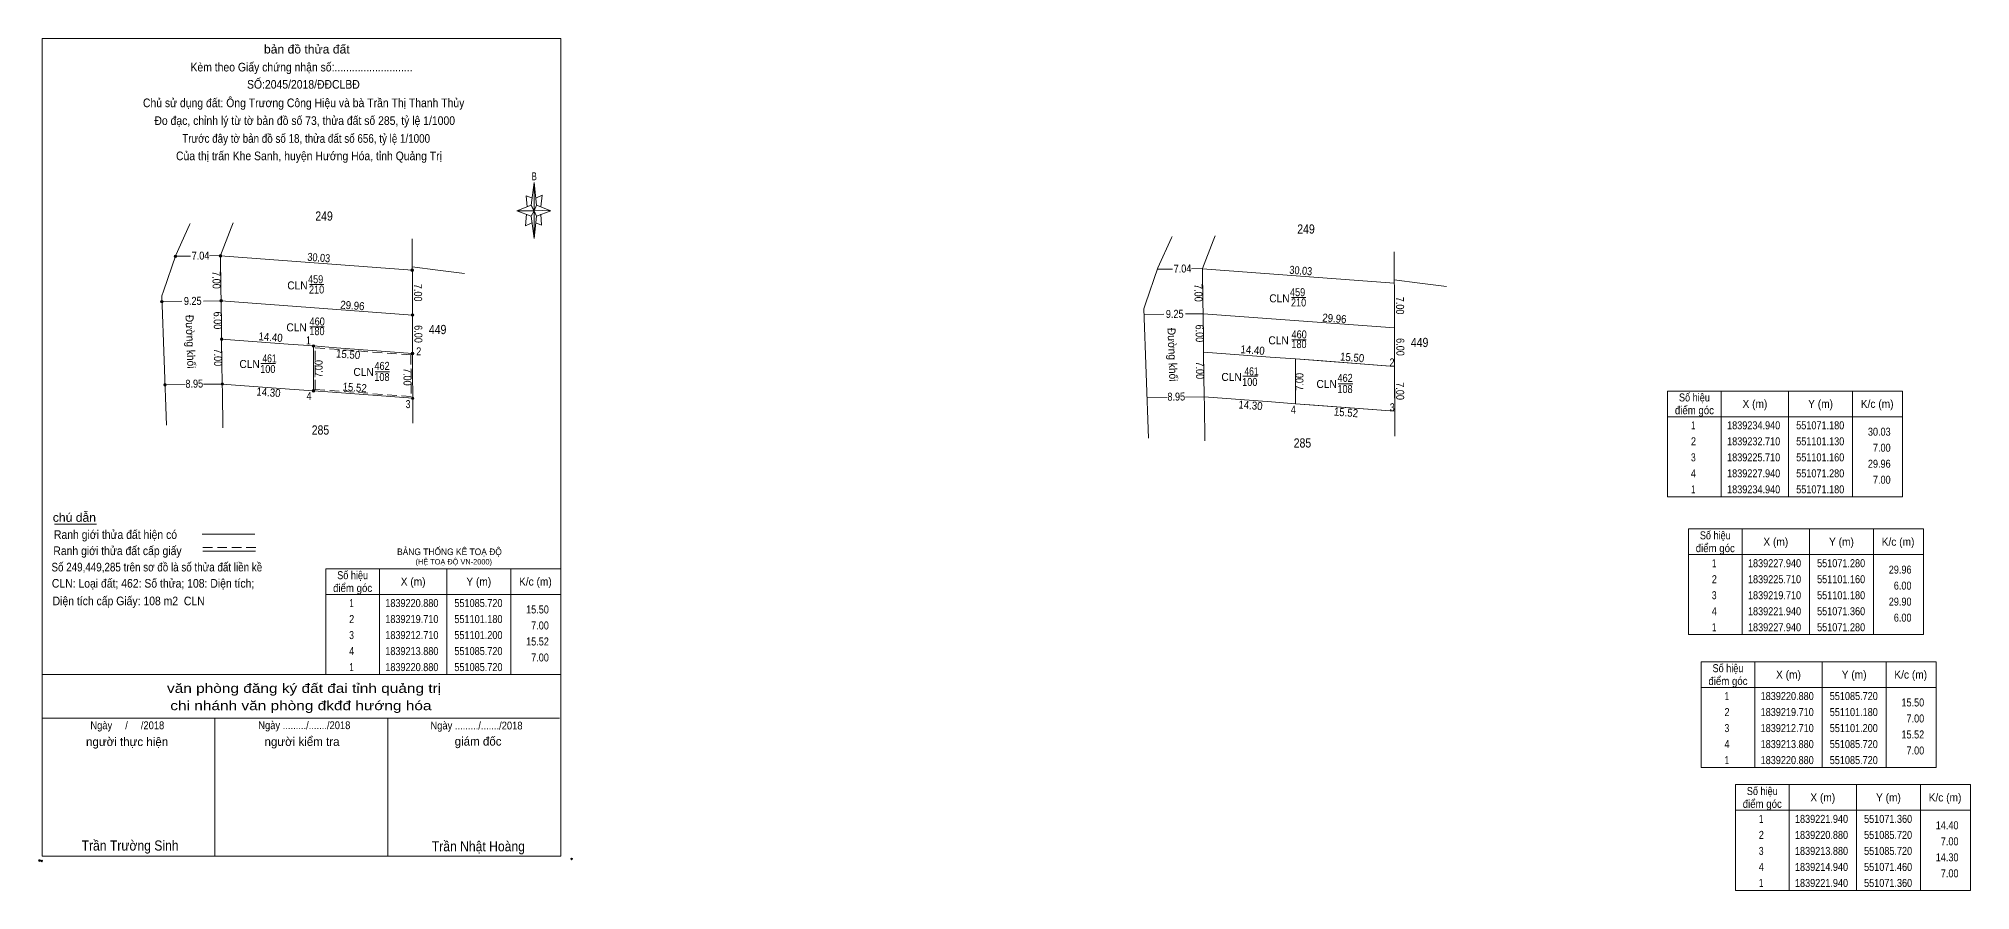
# Model space of a CAD drawing. Header units: metres. Extents: x 550382 to 551191, y 1839138 to 1839277.
# Drawn here: x 550889.4 to 551191.1, y 1839137.9 to 1839270.9 of the extents above; entities that cross this region are included whole.
import ezdxf
from ezdxf.enums import TextEntityAlignment as Align

# ---------------------------------------------------------------- set-up
doc = ezdxf.new("R2010")
doc.units = ezdxf.units.M
doc.header["$LTSCALE"] = 0.5
doc.header["$PDMODE"] = 32
doc.header["$PDSIZE"] = 0.25
doc.linetypes.add('DOTTED', pattern=[1.5, 0.3, -1.2])
doc.linetypes.add('MEDIUM_DASHED', pattern=[4.5, 3, -1.5])
for name, color, linetype, lineweight in [('1', 7, 'DOTTED', 13), ('10', 7, 'Continuous', 13), ('17', 7, 'Continuous', 13), ('23', 7, 'Continuous', 13), ('5', 7, 'Continuous', 13), ('6', 7, 'Continuous', 13), ('63', 7, 'Continuous', 13)]:
    doc.layers.add(name, color=color, linetype=linetype, lineweight=lineweight)
doc.layers.add('61', color=7, linetype='Continuous')

msp = doc.modelspace()

# ---------------------------------------------------------------- hatches: boundary and pattern name
at = {"layer": '23'}
for points in [[(550918, 1839236.96, 1), (550917.6, 1839236.96, 1)], [(550910.96, 1839236.9, 1), (550910.56, 1839236.9, 1)], [(550947.95, 1839234.73, 1), (550947.55, 1839234.73, 1)], [(550908.85, 1839229.82, 1), (550908.45, 1839229.82, 1)], [(550918.1, 1839229.96, 1), (550917.7, 1839229.96, 1)], [(550947.98, 1839227.73, 1), (550947.58, 1839227.73, 1)], [(550918.18, 1839223.96, 1), (550917.78, 1839223.96, 1)], [(550932.54, 1839222.9, 1), (550932.14, 1839222.9, 1)], [(550948, 1839221.73, 1), (550947.6, 1839221.73, 1)], [(550909.33, 1839216.84, 1), (550908.93, 1839216.84, 1)], [(550918.28, 1839216.96, 1), (550917.88, 1839216.96, 1)], [(550932.54, 1839215.9, 1), (550932.14, 1839215.9, 1)], [(550948.02, 1839214.73, 1), (550947.62, 1839214.73, 1)]]:
    msp.add_hatch(color=256, dxfattribs=at).paths.add_polyline_path(points)

# ---------------------------------------------------------------- linework, layer by layer
at = {"layer": '1', "linetype": 'Continuous'}
msp.add_lwpolyline([(551085.72, 1839220.88), (551101.18, 1839219.71), (551101.2, 1839212.71), (551085.72, 1839213.88)], close=True, dxfattribs=at)
at = {"layer": '10'}
for p, q in [((550947.73, 1839239.34), (550947.73, 1839239.62)), ((550947.77, 1839229.7), (550947.73, 1839239.34)), ((551101.11, 1839237.32), (551101.11, 1839237.6)), ((551101.15, 1839227.68), (551101.11, 1839237.32)), ((550910.76, 1839236.9), (550913.14, 1839236.93)), ((550916.06, 1839236.98), (550917.8, 1839237)), ((550917.8, 1839236.96), (550947.75, 1839234.73)), ((551064.14, 1839234.88), (551066.52, 1839234.91)), ((551069.44, 1839234.96), (551071.18, 1839234.98)), ((551071.18, 1839234.94), (551101.13, 1839232.71)), ((550908.65, 1839229.82), (550911.78, 1839229.87)), ((550915.15, 1839229.92), (550917.9, 1839229.96)), ((550917.9, 1839229.96), (550947.78, 1839227.73)), ((550947.78, 1839227.73), (550947.77, 1839229.7)), ((550947.78, 1839227.73), (550947.79, 1839223.64)), ((551062.03, 1839227.8), (551065.16, 1839227.85)), ((551068.53, 1839227.9), (551071.28, 1839227.94)), ((551071.28, 1839227.94), (551101.16, 1839225.71)), ((551101.16, 1839225.71), (551101.15, 1839227.68)), ((551101.16, 1839225.71), (551101.17, 1839221.62)), ((550932.34, 1839222.9), (550932.34, 1839218.2)), ((550932.34, 1839222.9), (550935.93, 1839222.63)), ((550935.93, 1839222.63), (550947.8, 1839221.73)), ((551085.72, 1839220.88), (551085.72, 1839216.18)), ((551085.72, 1839220.88), (551089.31, 1839220.61)), ((551089.31, 1839220.61), (551101.18, 1839219.71)), ((550909.13, 1839216.84), (550912.27, 1839216.88)), ((550915.15, 1839216.92), (550918.08, 1839216.96)), ((550932.34, 1839218.2), (550932.34, 1839215.9)), ((551085.72, 1839216.18), (551085.72, 1839213.88)), ((550932.34, 1839215.9), (550935.32, 1839215.67)), ((550935.32, 1839215.67), (550947.82, 1839214.73)), ((551062.51, 1839214.82), (551065.65, 1839214.86)), ((551068.53, 1839214.9), (551071.46, 1839214.94)), ((551085.72, 1839213.88), (551088.7, 1839213.65)), ((551088.7, 1839213.65), (551101.2, 1839212.71))]:
    msp.add_line(p, q, dxfattribs=at)
for points in [[(550917.98, 1839223.96), (550928.38, 1839223.19), (550932.34, 1839222.9)], [(550947.79, 1839223.64), (550947.79, 1839222.84), (550947.8, 1839221.73)], [(550947.82, 1839214.73), (550947.81, 1839218.7), (550947.8, 1839221.73)], [(551071.36, 1839221.94), (551081.76, 1839221.17), (551085.72, 1839220.88)], [(551101.17, 1839221.62), (551101.17, 1839220.82), (551101.18, 1839219.71)], [(551101.2, 1839212.71), (551101.19, 1839216.68), (551101.18, 1839219.71)], [(550918.08, 1839216.96), (550928.57, 1839216.18), (550932.34, 1839215.9)], [(551071.46, 1839214.94), (551081.95, 1839214.16), (551085.72, 1839213.88)]]:
    msp.add_lwpolyline(points, dxfattribs=at)
at = {"layer": '17'}
msp.add_line((550891.89, 1839195.08), (550898.41, 1839195.08), dxfattribs=at)
at = {"layer": '23'}
for p, q in [((550917.8, 1839237), (550919.48, 1839241.35)), ((550919.48, 1839241.35), (550919.77, 1839242.11)), ((551071.18, 1839234.98), (551072.86, 1839239.33)), ((551072.86, 1839239.33), (551073.15, 1839240.09)), ((550910.83, 1839237.1), (550908.89, 1839231.48)), ((551064.21, 1839235.08), (551062.27, 1839229.46)), ((550908.89, 1839231.48), (550908.62, 1839230.71)), ((550909.36, 1839210.51), (550908.62, 1839230.71)), ((551062.27, 1839229.46), (551062, 1839228.69)), ((551062.74, 1839208.49), (551062, 1839228.69)), ((550917.96, 1839225.69), (550917.98, 1839223.96)), ((550917.98, 1839223.96), (550918.03, 1839220.28)), ((551071.34, 1839223.67), (551071.36, 1839221.94)), ((550918.03, 1839220.28), (550918.08, 1839216.96)), ((551071.36, 1839221.94), (551071.41, 1839218.26)), ((550918.08, 1839216.96), (550918.1, 1839215.71)), ((551071.41, 1839218.26), (551071.46, 1839214.94)), ((550918.1, 1839215.71), (550918.19, 1839210.12)), ((551071.46, 1839214.94), (551071.48, 1839213.69)), ((551071.48, 1839213.69), (551071.57, 1839208.1))]:
    msp.add_line(p, q, dxfattribs=at)
for points in [[(550913.06, 1839242.02), (550912.97, 1839241.82), (550910.83, 1839237.1)], [(551066.44, 1839240), (551066.35, 1839239.8), (551064.21, 1839235.08)], [(550917.8, 1839237), (550917.87, 1839231.75), (550917.9, 1839229.96)], [(550955.93, 1839234.23), (550951.77, 1839234.75), (550947.75, 1839235.25)], [(551071.18, 1839234.98), (551071.25, 1839229.73), (551071.28, 1839227.94)], [(551109.31, 1839232.21), (551105.15, 1839232.73), (551101.13, 1839233.23)], [(550917.9, 1839229.96), (550917.96, 1839225.97), (550917.96, 1839225.69)], [(551071.28, 1839227.94), (551071.34, 1839223.95), (551071.34, 1839223.67)], [(550947.83, 1839210.84), (550947.83, 1839211.77), (550947.82, 1839214.73)], [(551101.21, 1839208.82), (551101.21, 1839209.75), (551101.2, 1839212.71)]]:
    msp.add_lwpolyline(points, dxfattribs=at)
for centre in [(550917.8, 1839236.96), (550910.76, 1839236.9), (550947.75, 1839234.73), (550908.65, 1839229.82), (550917.9, 1839229.96), (550947.78, 1839227.73), (550917.98, 1839223.96), (550932.34, 1839222.9), (550947.8, 1839221.73), (550909.13, 1839216.84), (550918.08, 1839216.96), (550932.34, 1839215.9), (550947.82, 1839214.73)]:
    msp.add_circle(centre, 0.2, dxfattribs=at)
at = {"layer": '5'}
for p, q in [((550966.33, 1839244.9), (550966.78, 1839248.41)), ((550966.33, 1839243.19), (550964.08, 1839244)), ((550967.14, 1839243.19), (550966.78, 1839239.68)), ((550967.14, 1839244.9), (550969.39, 1839244)), ((550967.86, 1839243.46), (550967.95, 1839241.75)), ((550967.95, 1839241.75), (550967.05, 1839242.11)), ((550889.94, 1839171.61), (550970.94, 1839171.61)), ((550889.94, 1839164.77), (550970.76, 1839164.77)), ((550889.94, 1839164.77), (550970.76, 1839164.77)), ((550889.94, 1839164.77), (550970.76, 1839164.77)), ((550916.94, 1839143.26), (550916.94, 1839164.77)), ((550943.94, 1839143.26), (550943.94, 1839164.77))]:
    msp.add_line(p, q, dxfattribs=at)
for points in [[(550889.94, 1839270.88), (550970.94, 1839270.88), (550970.94, 1839143.26), (550889.94, 1839143.26)], [(550966.78, 1839248.41), (550967.14, 1839244.9), (550966.78, 1839244)], [(550966.78, 1839244), (550964.08, 1839244), (550966.33, 1839244.9), (550967.14, 1839243.19), (550969.39, 1839244), (550966.78, 1839244.09)], [(550966.78, 1839244), (550966.78, 1839239.68), (550966.33, 1839243.19)]]:
    msp.add_lwpolyline(points, close=True, dxfattribs=at)
for points in [[(550966.51, 1839245.98), (550965.52, 1839246.34), (550965.7, 1839244.63)], [(550967.05, 1839245.98), (550968.04, 1839246.43), (550967.86, 1839244.63)], [(550966.78, 1839244), (550966.33, 1839244.9), (550964.08, 1839244)], [(550965.61, 1839243.46), (550965.43, 1839241.66), (550966.42, 1839242.11)], [(550966.78, 1839244), (550967.14, 1839243.19), (550969.39, 1839244)], [(550970.94, 1839143.26), (550889.94, 1839143.26), (550889.94, 1839164.77)]]:
    msp.add_lwpolyline(points, dxfattribs=at)
for p in [(550889.52, 1839142.56), (550889.88, 1839142.5)]:
    msp.add_point(p, dxfattribs=at)
at = {"layer": '6'}
for p, q in [((550914.93, 1839193.51), (550923.16, 1839193.51)), ((550915.06, 1839190.88), (550923.28, 1839190.88))]:
    msp.add_line(p, q, dxfattribs=at)
at = {"layer": '6', "linetype": 'MEDIUM_DASHED'}
msp.add_line((550915.06, 1839191.44), (550923.34, 1839191.44), dxfattribs=at)
at = {"layer": '6'}
msp.add_point((550972.65, 1839142.81), dxfattribs=at)
at = {"layer": '63'}
for p, q in [((550931.7, 1839232.48), (550933.95, 1839232.48)), ((551085.08, 1839230.46), (551087.33, 1839230.46)), ((550931.76, 1839225.9), (550934.01, 1839225.9)), ((551085.14, 1839223.88), (551087.39, 1839223.88)), ((550924.12, 1839220.18), (550926.37, 1839220.18)), ((550941.96, 1839218.86), (550944.21, 1839218.86)), ((551077.5, 1839218.16), (551079.75, 1839218.16)), ((551092.39, 1839216.98), (551094.64, 1839216.98)), ((551152.22, 1839215.86), (551152.22, 1839199.36)), ((551162.72, 1839215.86), (551162.72, 1839199.36)), ((551172.72, 1839215.86), (551172.72, 1839199.36)), ((551143.82, 1839211.86), (551180.52, 1839211.86)), ((551155.48, 1839194.33), (551155.48, 1839177.83)), ((551165.98, 1839194.33), (551165.98, 1839177.83)), ((551175.98, 1839194.33), (551175.98, 1839177.83)), ((551147.08, 1839190.33), (551183.78, 1839190.33)), ((550942.64, 1839188.11), (550942.64, 1839171.61)), ((550953.14, 1839188.11), (550953.14, 1839171.61)), ((550963.14, 1839188.11), (550963.14, 1839171.61)), ((550934.24, 1839184.11), (550970.94, 1839184.11)), ((551157.46, 1839173.59), (551157.46, 1839157.09)), ((551167.96, 1839173.59), (551167.96, 1839157.09)), ((551177.96, 1839173.59), (551177.96, 1839157.09)), ((551149.06, 1839169.59), (551185.76, 1839169.59)), ((551162.82, 1839154.41), (551162.82, 1839137.91)), ((551173.32, 1839154.41), (551173.32, 1839137.91)), ((551183.32, 1839154.41), (551183.32, 1839137.91)), ((551154.42, 1839150.41), (551191.12, 1839150.41))]:
    msp.add_line(p, q, dxfattribs=at)
at = {"layer": '63', "linetype": 'MEDIUM_DASHED'}
msp.add_lwpolyline([(550932.59, 1839222.63), (550947.55, 1839221.5), (550947.57, 1839215), (550932.59, 1839216.13)], close=True, dxfattribs=at)
at = {"layer": '63'}
for points in [[(551143.82, 1839215.86), (551180.52, 1839215.86), (551180.52, 1839199.36), (551143.82, 1839199.36)], [(551147.08, 1839194.33), (551183.78, 1839194.33), (551183.78, 1839177.83), (551147.08, 1839177.83)], [(550934.24, 1839188.11), (550970.94, 1839188.11), (550970.94, 1839171.61), (550934.24, 1839171.61)], [(551149.06, 1839173.59), (551185.76, 1839173.59), (551185.76, 1839157.09), (551149.06, 1839157.09)], [(551154.42, 1839154.41), (551191.12, 1839154.41), (551191.12, 1839137.91), (551154.42, 1839137.91)]]:
    msp.add_lwpolyline(points, close=True, dxfattribs=at)

# ---------------------------------------------------------------- texts
at = {"layer": '1'}
for s, width, p in [('CLN', 0.95, (550929.825, 1839231.73)), ('459', 0.85, (550932.66, 1839232.69)), ('210', 0.85, (550932.81, 1839231.09)), ('459', 0.85, (551086.04, 1839230.67)), ('CLN', 0.95, (551083.205, 1839229.71)), ('210', 0.85, (551086.19, 1839229.07)), ('CLN', 0.95, (550929.685, 1839225.18)), ('460', 0.85, (550932.9, 1839226.1)), ('180', 0.85, (550932.87, 1839224.59)), ('460', 0.85, (551086.28, 1839224.08)), ('CLN', 0.95, (551083.065, 1839223.16)), ('180', 0.85, (551086.25, 1839222.57)), ('CLN', 0.95, (550922.345, 1839219.46)), ('100', 0.85, (550925.19, 1839218.68)), ('461', 0.8, (550925.46, 1839220.34)), ('CLN', 0.95, (550940.145, 1839218.22)), ('462', 0.85, (550943.035, 1839219.17)), ('461', 0.8, (551078.84, 1839218.32)), ('108', 0.85, (550943.015, 1839217.43)), ('CLN', 0.95, (551075.725, 1839217.44)), ('100', 0.85, (551078.57, 1839216.66)), ('CLN', 0.95, (551090.575, 1839216.34)), ('462', 0.85, (551093.465, 1839217.29)), ('108', 0.85, (551093.445, 1839215.55)), ('108', 0.85, (551093.445, 1839215.55))]:
    msp.add_text(s, height=1.25, dxfattribs=dict(at, width=width)).set_placement(p, align=Align.CENTER)
for s, height, width, p in [('BẢNG THỐNG KÊ TOẠ ĐỘ ', 1.035, 0.95, (550945.38, 1839190.25)), ('(HỆ TOẠ ĐỘ VN-2000)', 0.837, 0.9, (550948.26, 1839188.79))]:
    msp.add_text(s, height=height, dxfattribs=dict(at, width=width)).set_placement(p)
at = {"layer": '5'}
for s, height, width, p in [('bản đồ thửa đất', 1.35, 1.05, (550931.285, 1839268.56)), ('Kèm theo Giấy chứng nhận số:...........................', 1.35, 0.9, (550930.455, 1839265.76)), ('SỐ:2045/2018/ĐĐCLBĐ', 1.35, 0.9, (550930.75, 1839263.07)), ('Chủ sử dụng đất: Ông Trương Công Hiệu và bà Trần Thị Thanh Thủy', 1.35, 0.9, (550930.79, 1839260.18)), ('Đo đạc, chỉnh lý từ tờ bản đồ số 73, thửa đất số 285, tỷ lệ 1/1000 ', 1.35, 0.9, (550931.18, 1839257.41)), ('Trước đây tờ bản đồ số 18, thửa đất số 656, tỷ lệ 1/1000 ', 1.35, 0.85, (550931.395, 1839254.62)), ('Của thị trấn Khe Sanh, huyện Hướng Hóa, tỉnh Quảng Trị', 1.35, 0.9, (550931.62, 1839251.9)), ('B', 1.24, 0.75, (550966.8, 1839248.77)), ('văn phòng đăng ký đất đai tỉnh quảng trị', 1.44, 1.25, (550930.855, 1839168.74)), ('chi nhánh văn phòng đkđđ hướng hóa', 1.44, 1.25, (550930.36, 1839166.04)), ('Ngày     /     /2018', 1.215, 0.9, (550903.245, 1839163.07)), ('Ngày ........./......./2018', 1.215, 0.9, (550930.895, 1839163.08)), ('Ngày ........./......./2018', 1.215, 0.9, (550957.785, 1839163.03)), ('Trần Trường Sinh', 1.575, 0.9, (550903.68, 1839144.12)), ('Trần Nhật Hoàng', 1.575, 0.9, (550958.08, 1839144))]:
    msp.add_text(s, height=height, dxfattribs=dict(at, width=width)).set_placement(p, align=Align.CENTER)
for s, p in [('người thực hiện', (550903.215, 1839160.44)), ('người kiểm tra', (550930.535, 1839160.46)), ('giám đốc', (550958.035, 1839160.51))]:
    msp.add_text(s, height=1.35, dxfattribs=at).set_placement(p, align=Align.CENTER)
at = {"layer": '6'}
for s, width, p in [('chú dẫn', 1.05, (550891.61, 1839195.45)), ('Ranh giới thửa đất hiện có ', 0.9, (550891.79, 1839192.78)), ('Số 249,449,285 trên sơ đồ là số thửa đất liền kề', 0.85, (550891.4, 1839187.7)), ('Ranh giới thửa đất cấp giấy', 0.9, (550891.69, 1839190.25)), ('CLN: Loại đất; 462: Số thửa; 108: Diện tích;', 0.9, (550891.46, 1839185.17)), ('Diện tích cấp Giấy: 108 m2  CLN', 0.9, (550891.58, 1839182.42))]:
    msp.add_text(s, height=1.35, dxfattribs=dict(at, width=width)).set_placement(p)
at = {"layer": '61', "width": 0.85}
for s, p in [('249', (550932.61, 1839242.46)), ('249', (551085.99, 1839240.44)), ('449', (550950.35, 1839224.75)), ('449', (551103.73, 1839222.73)), ('285', (550932.05, 1839209.06)), ('285', (551085.43, 1839207.04))]:
    msp.add_text(s, height=1.44, dxfattribs=at).set_placement(p)
at = {"layer": '63'}
for s, rotation, width, p in [('7.04', 0.814, 0.85, (550914.6911, 1839236.38)), ('30.03', 355.742, 0.85, (550933.1086, 1839236.0746)), ('7.00', 270.818, 0.85, (550916.5502, 1839233.1989)), ('7.04', 0.814, 0.85, (551068.0711, 1839234.36)), ('30.03', 355.742, 0.85, (551086.4936, 1839234.0542)), ('7.00', 270.246, 0.85, (550948.036, 1839231.2227)), ('7.00', 270.818, 0.85, (551069.9302, 1839231.1789)), ('9.25', 0.867, 0.85, (550913.4755, 1839229.311)), ('6.00', 270.764, 0.85, (550916.7388, 1839226.8783)), ('29.96', 355.732, 0.9, (550938.3585, 1839228.602)), ('9.25', 0.867, 0.85, (551066.8555, 1839227.291)), ('7.00', 270.246, 0.85, (551101.416, 1839229.2027)), ('Đường khối', 272.098, 0.95, (550912.4822, 1839223.5479)), ('6.00', 270.191, 0.85, (550948.0847, 1839224.7621)), ('Đường khối', 272.098, 0.95, (551065.8624, 1839221.5229)), ('6.00', 270.764, 0.85, (551070.1188, 1839224.8583)), ('29.96', 355.732, 0.9, (551091.7435, 1839226.5817)), ('7.00', 270.818, 0.85, (550916.7802, 1839221.1189)), ('14.40', 355.778, 0.9, (550925.584, 1839223.6631)), ('15.50', 355.672, 0.9, (550937.6978, 1839220.9694)), ('14.40', 355.778, 0.9, (551078.969, 1839221.6428)), ('6.00', 270.191, 0.85, (551101.4647, 1839222.7421)), ('7.00', 90, 0.85, (550933.75, 1839219.325)), ('7.00', 270.164, 0.85, (550946.384, 1839218.0818)), ('7.00', 270.818, 0.85, (551070.1602, 1839219.0989)), ('15.50', 355.672, 0.9, (551094.5178, 1839220.4894)), ('8.95', 0.867, 0.85, (550913.7155, 1839216.391)), ('14.30', 355.749, 0.9, (550925.2537, 1839215.0322)), ('15.52', 355.678, 0.9, (550938.7129, 1839215.8)), ('7.00', 90, 0.85, (551086.95, 1839217.305)), ('7.00', 270.164, 0.85, (551101.434, 1839215.8518)), ('8.95', 0.867, 0.85, (551067.0955, 1839214.371)), ('14.30', 355.749, 0.9, (551078.6387, 1839213.0118)), ('15.52', 355.678, 0.9, (551093.5529, 1839211.9))]:
    msp.add_text(s, height=1.25, rotation=rotation, dxfattribs=dict(at, width=width)).set_placement(p, align=Align.CENTER)
for s, width, p in [(' 1', 0.75, (550931.87, 1839223.14)), (' 2', 0.85, (550949.16, 1839221.44)), (' 2', 0.85, (551101.18, 1839219.71)), (' 4', 0.85, (550932.03, 1839214.47)), (' 3', 0.8, (550947.47, 1839213.2)), (' 4', 0.85, (551085.78, 1839212.35)), (' 3', 0.8, (551101.2, 1839212.71)), ('30.03', 0.85, (551178.67, 1839208.89)), ('7.00', 0.85, (551178.67, 1839206.39)), ('29.96', 0.85, (551178.67, 1839203.89)), ('7.00', 0.85, (551178.67, 1839201.39)), ('29.96', 0.85, (551181.93, 1839187.36)), ('6.00', 0.85, (551181.93, 1839184.86)), ('29.90', 0.85, (551181.93, 1839182.36)), ('15.50', 0.85, (550969.09, 1839181.14)), ('7.00', 0.85, (550969.09, 1839178.64)), ('6.00', 0.85, (551181.93, 1839179.86)), ('15.52', 0.85, (550969.09, 1839176.14)), ('7.00', 0.85, (550969.09, 1839173.64)), ('15.50', 0.85, (551183.91, 1839166.62)), ('7.00', 0.85, (551183.91, 1839164.12)), ('15.52', 0.85, (551183.91, 1839161.62)), ('7.00', 0.85, (551183.91, 1839159.12)), ('14.40', 0.85, (551189.27, 1839147.44)), ('14.30', 0.85, (551189.27, 1839142.44)), ('7.00', 0.85, (551189.27, 1839144.94)), ('7.00', 0.85, (551189.27, 1839139.94))]:
    msp.add_text(s, height=1.25, dxfattribs=dict(at, width=width)).set_placement(p, align=Align.RIGHT)
for s, width, p in [('điểm góc', 0.9, (551148.02, 1839212.24)), ('Số hiệu', 0.85, (551148.02, 1839214.24)), ('X (m)', 0.95, (551157.47, 1839213.24)), ('Y (m)', 0.95, (551167.725, 1839213.24)), ('K/c (m)', 0.95, (551176.565, 1839213.24)), (' 1', 0.75, (551147.67, 1839209.89)), ('1839234.940', 0.85, (551157.27, 1839209.89)), ('551071.180', 0.85, (551167.67, 1839209.89)), (' 2', 0.85, (551147.675, 1839207.39)), ('1839232.710', 0.85, (551157.27, 1839207.39)), ('551101.130', 0.85, (551167.67, 1839207.39)), (' 3', 0.8, (551147.665, 1839204.89)), ('1839225.710', 0.85, (551157.27, 1839204.89)), ('551101.160', 0.85, (551167.67, 1839204.89)), (' 4', 0.85, (551147.67, 1839202.39)), (' 1', 0.75, (551147.67, 1839199.89)), ('1839227.940', 0.85, (551157.27, 1839202.39)), ('1839234.940', 0.85, (551157.27, 1839199.89)), ('551071.280', 0.85, (551167.67, 1839202.39)), ('551071.180', 0.85, (551167.67, 1839199.89)), ('điểm góc', 0.9, (551151.28, 1839190.71)), ('Số hiệu', 0.85, (551151.28, 1839192.71)), ('X (m)', 0.95, (551160.73, 1839191.71)), ('Y (m)', 0.95, (551170.985, 1839191.71)), ('K/c (m)', 0.95, (551179.825, 1839191.71)), (' 1', 0.75, (551150.93, 1839188.36)), ('1839227.940', 0.85, (551160.53, 1839188.36)), ('551071.280', 0.85, (551170.93, 1839188.36)), ('điểm góc', 0.9, (550938.44, 1839184.49)), ('Số hiệu', 0.85, (550938.44, 1839186.49)), ('X (m)', 0.95, (550947.89, 1839185.49)), ('Y (m)', 0.95, (550958.145, 1839185.49)), ('K/c (m)', 0.95, (550966.985, 1839185.49)), (' 2', 0.85, (551150.935, 1839185.86)), ('1839225.710', 0.85, (551160.53, 1839185.86)), ('551101.160', 0.85, (551170.93, 1839185.86)), (' 1', 0.75, (550938.09, 1839182.14)), ('1839220.880', 0.85, (550947.69, 1839182.14)), ('551085.720', 0.85, (550958.09, 1839182.14)), (' 3', 0.8, (551150.925, 1839183.36)), ('1839219.710', 0.85, (551160.53, 1839183.36)), ('551101.180', 0.85, (551170.93, 1839183.36)), (' 2', 0.85, (550938.095, 1839179.64)), ('1839219.710', 0.85, (550947.69, 1839179.64)), ('551101.180', 0.85, (550958.09, 1839179.64)), (' 4', 0.85, (551150.93, 1839180.86)), ('1839221.940', 0.85, (551160.53, 1839180.86)), ('551071.360', 0.85, (551170.93, 1839180.86)), (' 3', 0.8, (550938.085, 1839177.14)), ('1839212.710', 0.85, (550947.69, 1839177.14)), ('551101.200', 0.85, (550958.09, 1839177.14)), (' 1', 0.75, (551150.93, 1839178.36)), ('1839227.940', 0.85, (551160.53, 1839178.36)), ('551071.280', 0.85, (551170.93, 1839178.36)), (' 4', 0.85, (550938.09, 1839174.64)), ('1839213.880', 0.85, (550947.69, 1839174.64)), ('551085.720', 0.85, (550958.09, 1839174.64)), (' 1', 0.75, (550938.09, 1839172.14)), ('1839220.880', 0.85, (550947.69, 1839172.14)), ('551085.720', 0.85, (550958.09, 1839172.14)), ('điểm góc', 0.9, (551153.26, 1839169.97)), ('Số hiệu', 0.85, (551153.26, 1839171.97)), ('X (m)', 0.95, (551162.71, 1839170.97)), ('Y (m)', 0.95, (551172.965, 1839170.97)), ('K/c (m)', 0.95, (551181.805, 1839170.97)), (' 1', 0.75, (551152.91, 1839167.62)), ('1839220.880', 0.85, (551162.51, 1839167.62)), ('551085.720', 0.85, (551172.91, 1839167.62)), (' 2', 0.85, (551152.915, 1839165.12)), ('1839219.710', 0.85, (551162.51, 1839165.12)), ('551101.180', 0.85, (551172.91, 1839165.12)), (' 3', 0.8, (551152.905, 1839162.62)), ('1839212.710', 0.85, (551162.51, 1839162.62)), ('551101.200', 0.85, (551172.91, 1839162.62)), (' 4', 0.85, (551152.91, 1839160.12)), (' 1', 0.75, (551152.91, 1839157.62)), ('1839213.880', 0.85, (551162.51, 1839160.12)), ('1839220.880', 0.85, (551162.51, 1839157.62)), ('551085.720', 0.85, (551172.91, 1839160.12)), ('551085.720', 0.85, (551172.91, 1839157.62)), ('Số hiệu', 0.85, (551158.62, 1839152.79)), ('X (m)', 0.95, (551168.07, 1839151.79)), ('Y (m)', 0.95, (551178.325, 1839151.79)), ('K/c (m)', 0.95, (551187.165, 1839151.79)), ('điểm góc', 0.9, (551158.62, 1839150.79)), (' 1', 0.75, (551158.27, 1839148.44)), ('1839221.940', 0.85, (551167.87, 1839148.44)), ('551071.360', 0.85, (551178.27, 1839148.44)), (' 2', 0.85, (551158.275, 1839145.94)), ('1839220.880', 0.85, (551167.87, 1839145.94)), ('551085.720', 0.85, (551178.27, 1839145.94)), (' 3', 0.8, (551158.265, 1839143.44)), ('1839213.880', 0.85, (551167.87, 1839143.44)), ('551085.720', 0.85, (551178.27, 1839143.44)), (' 4', 0.85, (551158.27, 1839140.94)), ('1839214.940', 0.85, (551167.87, 1839140.94)), ('551071.460', 0.85, (551178.27, 1839140.94)), (' 1', 0.75, (551158.27, 1839138.44)), ('1839221.940', 0.85, (551167.87, 1839138.44)), ('551071.360', 0.85, (551178.27, 1839138.44))]:
    msp.add_text(s, height=1.25, dxfattribs=dict(at, width=width)).set_placement(p, align=Align.CENTER)

doc.saveas('drawing.dxf')
